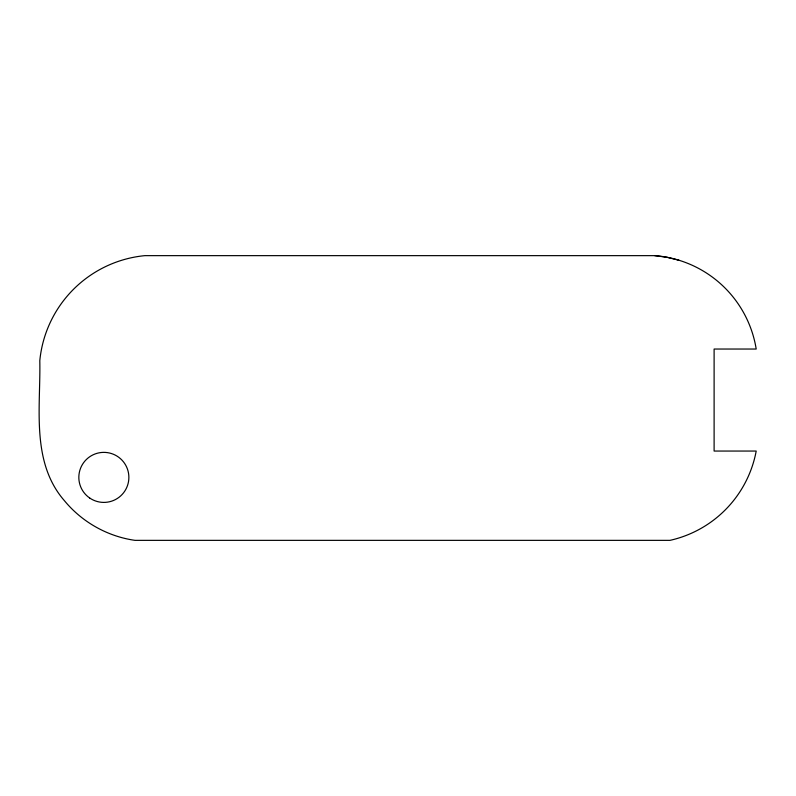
<?xml version="1.0" encoding="UTF-8"?>
<svg xmlns="http://www.w3.org/2000/svg" width="796" height="796" viewBox="0 0 796 796"><rect width="100%" height="100%" fill="white"/><g stroke="black" fill="none" stroke-linecap="round" stroke-linejoin="round"><path stroke-width="1.19" d="M654.81 255.645L144.852 255.645A116.843 116.843 0 0 0 39.8 360.697C40.785 407.363 30.726 462.217 64.556 500.853C82.127 522.166 107.669 536.484 135.012 540.355L669.983 540.355A112.684 112.684 0 0 0 756.2 451.053L714.112 451.053L714.112 349.036L756.2 349.036A111.45 111.45 0 0 0 654.81 255.645L667.078 257.297L679.087 260.292M89.659 497.988A25.014 25.014 0 0 0 128.793 479.381A25.014 25.014 0 0 0 93.112 454.795A25.014 25.014 0 0 0 89.659 497.988"/></g></svg>
